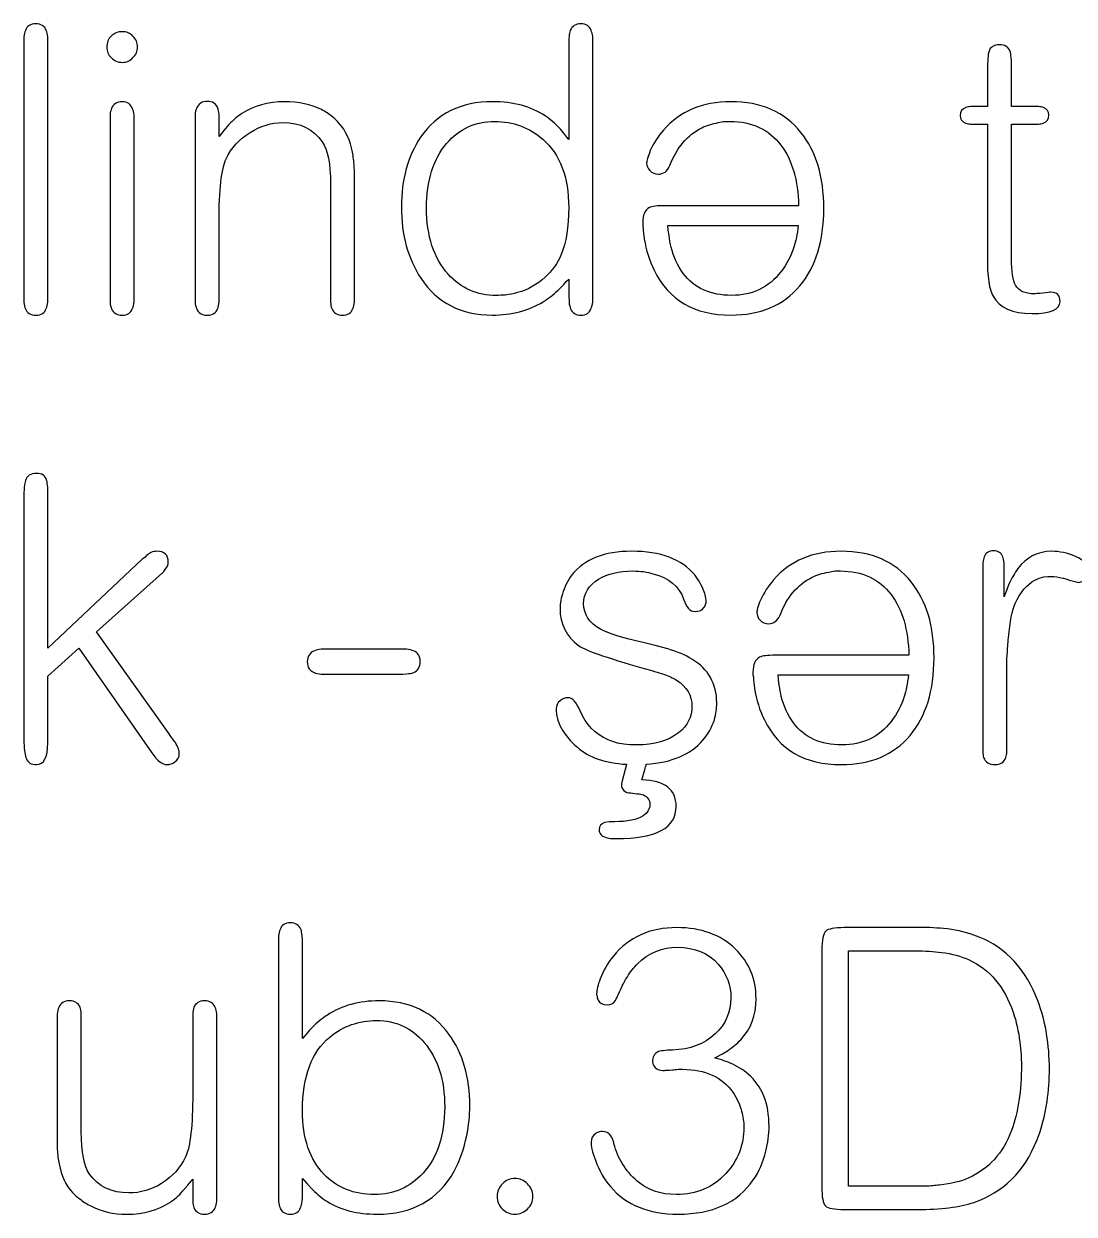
# Model space of a CAD drawing. Header units: centimetres. Extents: x -18.6 to 18.8, y -13 to 11.8.
# Drawn here: x -2.785 to -1.587, y 6.216 to 7.573 of the extents above; entities that cross this region are included whole.
import ezdxf

# ---------------------------------------------------------------- set-up
doc = ezdxf.new("R2010")
doc.units = ezdxf.units.CM
doc.header["$MEASUREMENT"] = 0
doc.layers.add('Layer 1', color=7, linetype='Continuous')

msp = doc.modelspace()

# ---------------------------------------------------------------- linework, layer by layer
at = {"layer": 'Layer 1', "color": 250}
for points, knots in [([(-2.75725, 7.25553), (-2.75755, 7.25253), (-2.75815, 7.25014), (-2.75905, 7.24834), (-2.76084, 7.24326), (-2.76473, 7.24071), (-2.77072, 7.24071), (-2.777, 7.24071), (-2.78104, 7.24311), (-2.78283, 7.2479), (-2.78373, 7.24999), (-2.78433, 7.25238), (-2.78463, 7.25508), (-2.78463, 7.25508), (-2.78463, 7.55806), (-2.78463, 7.55806), (-2.78433, 7.56105), (-2.78373, 7.56344), (-2.78283, 7.56524), (-2.78104, 7.57033), (-2.77715, 7.57287), (-2.77116, 7.57287), (-2.76488, 7.57287), (-2.76084, 7.57033), (-2.75905, 7.56524), (-2.75815, 7.56344), (-2.75755, 7.56105), (-2.75725, 7.55806), (-2.75725, 7.55806), (-2.75725, 7.25553), (-2.75725, 7.25553)], [0, 0, 0, 0, 0.1, 0.1, 0.1, 0.2, 0.2, 0.2, 0.3, 0.3, 0.3, 0.4, 0.4, 0.4, 0.5, 0.5, 0.5, 0.6, 0.6, 0.6, 0.7, 0.7, 0.7, 0.8, 0.8, 0.8, 0.9, 0.9, 0.9, 1, 1, 1, 1]), ([(-2.65491, 7.54639), (-2.65491, 7.5416), (-2.65671, 7.53756), (-2.6603, 7.53427), (-2.66359, 7.53068), (-2.66763, 7.52888), (-2.67242, 7.52888), (-2.6772, 7.52888), (-2.68139, 7.53068), (-2.68498, 7.53427), (-2.68828, 7.53756), (-2.68992, 7.5416), (-2.68992, 7.54639), (-2.68992, 7.55147), (-2.68828, 7.55566), (-2.68498, 7.55896), (-2.68139, 7.56225), (-2.6772, 7.56389), (-2.67242, 7.56389), (-2.66763, 7.56389), (-2.66359, 7.56225), (-2.6603, 7.55896), (-2.65671, 7.55536), (-2.65491, 7.55118), (-2.65491, 7.54639)], [0, 0, 0, 0, 0.125, 0.125, 0.125, 0.25, 0.25, 0.25, 0.375, 0.375, 0.375, 0.5, 0.5, 0.5, 0.625, 0.625, 0.625, 0.75, 0.75, 0.75, 0.875, 0.875, 0.875, 1, 1, 1, 1]), ([(-2.16341, 7.55043), (-2.16341, 7.55372), (-2.16326, 7.55626), (-2.16296, 7.55806), (-2.16266, 7.56105), (-2.16221, 7.56344), (-2.16161, 7.56524), (-2.15952, 7.57033), (-2.15548, 7.57287), (-2.14949, 7.57287), (-2.14351, 7.57287), (-2.13962, 7.57033), (-2.13782, 7.56524), (-2.13693, 7.56344), (-2.13633, 7.56105), (-2.13603, 7.55806), (-2.13603, 7.55806), (-2.13603, 7.25553), (-2.13603, 7.25553), (-2.13633, 7.25253), (-2.13693, 7.25014), (-2.13782, 7.24834), (-2.13962, 7.24326), (-2.14351, 7.24071), (-2.14949, 7.24071), (-2.15548, 7.24071), (-2.15937, 7.24311), (-2.16116, 7.2479), (-2.16206, 7.24999), (-2.16266, 7.25238), (-2.16296, 7.25508), (-2.16296, 7.25508), (-2.16341, 7.26316), (-2.16341, 7.26316), (-2.16341, 7.26316), (-2.16341, 7.28156), (-2.16341, 7.28156), (-2.16341, 7.28156), (-2.1661, 7.27887), (-2.1661, 7.27887), (-2.1661, 7.27887), (-2.1688, 7.27572), (-2.1688, 7.27572), (-2.17119, 7.27333), (-2.17343, 7.27109), (-2.17553, 7.26899), (-2.18091, 7.2639), (-2.1866, 7.25957), (-2.19259, 7.25597), (-2.20904, 7.2458), (-2.22834, 7.24071), (-2.25049, 7.24071), (-2.2861, 7.24071), (-2.31318, 7.25463), (-2.33173, 7.28246), (-2.34669, 7.3049), (-2.35417, 7.33213), (-2.35417, 7.36415), (-2.35417, 7.39527), (-2.34684, 7.42175), (-2.33218, 7.4436), (-2.31363, 7.47053), (-2.28625, 7.484), (-2.25004, 7.484), (-2.2264, 7.484), (-2.2065, 7.47861), (-2.19034, 7.46784), (-2.18436, 7.46395), (-2.17882, 7.45931), (-2.17373, 7.45392), (-2.17194, 7.45183), (-2.16999, 7.44943), (-2.1679, 7.44674), (-2.1679, 7.44674), (-2.16565, 7.4436), (-2.16565, 7.4436), (-2.16565, 7.4436), (-2.16341, 7.44091), (-2.16341, 7.44091), (-2.16341, 7.44091), (-2.16341, 7.55043), (-2.16341, 7.55043)], [0, 0, 0, 0, 0.037037, 0.037037, 0.037037, 0.0740741, 0.0740741, 0.0740741, 0.1111111, 0.1111111, 0.1111111, 0.1481481, 0.1481481, 0.1481481, 0.1851852, 0.1851852, 0.1851852, 0.2222222, 0.2222222, 0.2222222, 0.2592593, 0.2592593, 0.2592593, 0.2962963, 0.2962963, 0.2962963, 0.3333333, 0.3333333, 0.3333333, 0.3703704, 0.3703704, 0.3703704, 0.4074074, 0.4074074, 0.4074074, 0.4444444, 0.4444444, 0.4444444, 0.4814815, 0.4814815, 0.4814815, 0.5185185, 0.5185185, 0.5185185, 0.5555556, 0.5555556, 0.5555556, 0.5925926, 0.5925926, 0.5925926, 0.6296296, 0.6296296, 0.6296296, 0.6666667, 0.6666667, 0.6666667, 0.7037037, 0.7037037, 0.7037037, 0.7407407, 0.7407407, 0.7407407, 0.7777778, 0.7777778, 0.7777778, 0.8148148, 0.8148148, 0.8148148, 0.8518519, 0.8518519, 0.8518519, 0.8888889, 0.8888889, 0.8888889, 0.9259259, 0.9259259, 0.9259259, 0.962963, 0.962963, 0.962963, 1, 1, 1, 1]), ([(-1.65844, 7.47861), (-1.65844, 7.47861), (-1.62791, 7.47861), (-1.62791, 7.47861), (-1.62582, 7.47831), (-1.62387, 7.47786), (-1.62208, 7.47726), (-1.61789, 7.47577), (-1.6158, 7.47292), (-1.6158, 7.46873), (-1.6158, 7.46425), (-1.61804, 7.46125), (-1.62253, 7.45976), (-1.62402, 7.45916), (-1.62582, 7.45871), (-1.62791, 7.45841), (-1.62791, 7.45841), (-1.65844, 7.45841), (-1.65844, 7.45841), (-1.65844, 7.45841), (-1.65844, 7.30535), (-1.65844, 7.30535), (-1.65844, 7.29039), (-1.65694, 7.28021), (-1.65395, 7.27483), (-1.65036, 7.26824), (-1.64318, 7.26495), (-1.6324, 7.26495), (-1.63121, 7.26495), (-1.62806, 7.26525), (-1.62298, 7.26585), (-1.61759, 7.26645), (-1.61445, 7.26675), (-1.61355, 7.26675), (-1.60667, 7.26675), (-1.60323, 7.26316), (-1.60323, 7.25597), (-1.60323, 7.247), (-1.61385, 7.24251), (-1.6351, 7.24251), (-1.65754, 7.24251), (-1.67235, 7.24909), (-1.67953, 7.26226), (-1.68223, 7.26735), (-1.68402, 7.27378), (-1.68492, 7.28156), (-1.68492, 7.28156), (-1.68582, 7.29188), (-1.68582, 7.29188), (-1.68582, 7.29188), (-1.68582, 7.45841), (-1.68582, 7.45841), (-1.68582, 7.45841), (-1.70512, 7.45841), (-1.70512, 7.45841), (-1.70721, 7.45871), (-1.70916, 7.45916), (-1.71095, 7.45976), (-1.71514, 7.46125), (-1.71724, 7.4641), (-1.71724, 7.46829), (-1.71724, 7.47277), (-1.71499, 7.47577), (-1.7105, 7.47726), (-1.70901, 7.47786), (-1.70721, 7.47831), (-1.70512, 7.47861), (-1.70512, 7.47861), (-1.68582, 7.47861), (-1.68582, 7.47861), (-1.68582, 7.47861), (-1.68582, 7.5199), (-1.68582, 7.5199), (-1.68582, 7.53098), (-1.68537, 7.53801), (-1.68447, 7.541), (-1.68268, 7.54639), (-1.67864, 7.54908), (-1.67235, 7.54908), (-1.66607, 7.54908), (-1.66203, 7.54654), (-1.66023, 7.54145), (-1.65904, 7.53816), (-1.65844, 7.53143), (-1.65844, 7.52125), (-1.65844, 7.52125), (-1.65844, 7.47861), (-1.65844, 7.47861)], [0, 0, 0, 0, 0.0344828, 0.0344828, 0.0344828, 0.0689655, 0.0689655, 0.0689655, 0.1034483, 0.1034483, 0.1034483, 0.137931, 0.137931, 0.137931, 0.1724138, 0.1724138, 0.1724138, 0.2068966, 0.2068966, 0.2068966, 0.2413793, 0.2413793, 0.2413793, 0.2758621, 0.2758621, 0.2758621, 0.3103448, 0.3103448, 0.3103448, 0.3448276, 0.3448276, 0.3448276, 0.3793103, 0.3793103, 0.3793103, 0.4137931, 0.4137931, 0.4137931, 0.4482759, 0.4482759, 0.4482759, 0.4827586, 0.4827586, 0.4827586, 0.5172414, 0.5172414, 0.5172414, 0.5517241, 0.5517241, 0.5517241, 0.5862069, 0.5862069, 0.5862069, 0.6206897, 0.6206897, 0.6206897, 0.6551724, 0.6551724, 0.6551724, 0.6896552, 0.6896552, 0.6896552, 0.7241379, 0.7241379, 0.7241379, 0.7586207, 0.7586207, 0.7586207, 0.7931034, 0.7931034, 0.7931034, 0.8275862, 0.8275862, 0.8275862, 0.862069, 0.862069, 0.862069, 0.8965517, 0.8965517, 0.8965517, 0.9310345, 0.9310345, 0.9310345, 0.9655172, 0.9655172, 0.9655172, 1, 1, 1, 1]), ([(-2.65895, 7.25553), (-2.65925, 7.25253), (-2.65985, 7.25014), (-2.66075, 7.24834), (-2.66254, 7.24326), (-2.66643, 7.24071), (-2.67242, 7.24071), (-2.6787, 7.24071), (-2.68274, 7.24311), (-2.68453, 7.2479), (-2.68543, 7.24999), (-2.68603, 7.25238), (-2.68633, 7.25508), (-2.68633, 7.25508), (-2.68633, 7.46918), (-2.68633, 7.46918), (-2.68603, 7.47218), (-2.68543, 7.47457), (-2.68453, 7.47637), (-2.68274, 7.48145), (-2.6787, 7.484), (-2.67242, 7.484), (-2.66643, 7.484), (-2.66254, 7.4813), (-2.66075, 7.47592), (-2.65985, 7.47412), (-2.65925, 7.47173), (-2.65895, 7.46873), (-2.65895, 7.46873), (-2.65895, 7.25553), (-2.65895, 7.25553)], [0, 0, 0, 0, 0.1, 0.1, 0.1, 0.2, 0.2, 0.2, 0.3, 0.3, 0.3, 0.4, 0.4, 0.4, 0.5, 0.5, 0.5, 0.6, 0.6, 0.6, 0.7, 0.7, 0.7, 0.8, 0.8, 0.8, 0.9, 0.9, 0.9, 1, 1, 1, 1]), ([(-2.40759, 7.25553), (-2.40789, 7.25253), (-2.40849, 7.25014), (-2.40938, 7.24834), (-2.41118, 7.24326), (-2.41522, 7.24071), (-2.4215, 7.24071), (-2.42749, 7.24071), (-2.43153, 7.24326), (-2.43362, 7.24834), (-2.43422, 7.25014), (-2.43467, 7.25253), (-2.43497, 7.25553), (-2.43497, 7.25553), (-2.43497, 7.39063), (-2.43497, 7.39063), (-2.43497, 7.41338), (-2.43811, 7.42923), (-2.44439, 7.43821), (-2.45427, 7.45287), (-2.46923, 7.46021), (-2.48928, 7.46021), (-2.50245, 7.46021), (-2.51487, 7.45647), (-2.52654, 7.44898), (-2.53881, 7.4415), (-2.54793, 7.43148), (-2.55392, 7.41891), (-2.5593, 7.40754), (-2.562, 7.3836), (-2.562, 7.34709), (-2.562, 7.34709), (-2.562, 7.25553), (-2.562, 7.25553), (-2.5623, 7.25253), (-2.56274, 7.25014), (-2.56334, 7.24834), (-2.56544, 7.24326), (-2.56948, 7.24071), (-2.57546, 7.24071), (-2.58175, 7.24071), (-2.58579, 7.24326), (-2.58758, 7.24834), (-2.58848, 7.25014), (-2.58908, 7.25253), (-2.58938, 7.25553), (-2.58938, 7.25553), (-2.58938, 7.46918), (-2.58938, 7.46918), (-2.58908, 7.47218), (-2.58848, 7.47472), (-2.58758, 7.47681), (-2.58549, 7.4819), (-2.58145, 7.48444), (-2.57546, 7.48444), (-2.56948, 7.48444), (-2.56544, 7.4819), (-2.56334, 7.47681), (-2.56274, 7.47502), (-2.5623, 7.47262), (-2.562, 7.46963), (-2.562, 7.46963), (-2.562, 7.4445), (-2.562, 7.4445), (-2.562, 7.4445), (-2.55661, 7.45123), (-2.55661, 7.45123), (-2.55661, 7.45123), (-2.55077, 7.45796), (-2.55077, 7.45796), (-2.54599, 7.46305), (-2.54105, 7.46724), (-2.53596, 7.47053), (-2.5225, 7.47951), (-2.50619, 7.484), (-2.48704, 7.484), (-2.47118, 7.484), (-2.45726, 7.481), (-2.44529, 7.47502), (-2.4408, 7.47262), (-2.43661, 7.46993), (-2.43272, 7.46694), (-2.43003, 7.46455), (-2.42749, 7.462), (-2.42509, 7.45931), (-2.41761, 7.45093), (-2.41253, 7.44001), (-2.40983, 7.42654), (-2.40893, 7.42145), (-2.40834, 7.41607), (-2.40804, 7.41038), (-2.40804, 7.41038), (-2.40759, 7.40365), (-2.40759, 7.40365), (-2.40759, 7.40365), (-2.40759, 7.25553), (-2.40759, 7.25553)], [0, 0, 0, 0, 0.03125, 0.03125, 0.03125, 0.0625, 0.0625, 0.0625, 0.09375, 0.09375, 0.09375, 0.125, 0.125, 0.125, 0.15625, 0.15625, 0.15625, 0.1875, 0.1875, 0.1875, 0.21875, 0.21875, 0.21875, 0.25, 0.25, 0.25, 0.28125, 0.28125, 0.28125, 0.3125, 0.3125, 0.3125, 0.34375, 0.34375, 0.34375, 0.375, 0.375, 0.375, 0.40625, 0.40625, 0.40625, 0.4375, 0.4375, 0.4375, 0.46875, 0.46875, 0.46875, 0.5, 0.5, 0.5, 0.53125, 0.53125, 0.53125, 0.5625, 0.5625, 0.5625, 0.59375, 0.59375, 0.59375, 0.625, 0.625, 0.625, 0.65625, 0.65625, 0.65625, 0.6875, 0.6875, 0.6875, 0.71875, 0.71875, 0.71875, 0.75, 0.75, 0.75, 0.78125, 0.78125, 0.78125, 0.8125, 0.8125, 0.8125, 0.84375, 0.84375, 0.84375, 0.875, 0.875, 0.875, 0.90625, 0.90625, 0.90625, 0.9375, 0.9375, 0.9375, 0.96875, 0.96875, 0.96875, 1, 1, 1, 1]), ([(-1.90127, 7.3655), (-1.90187, 7.39452), (-1.90861, 7.41756), (-1.92147, 7.43462), (-1.93524, 7.45258), (-1.95454, 7.46155), (-1.97938, 7.46155), (-1.97938, 7.46155), (-1.98521, 7.46155), (-1.98521, 7.46155), (-1.9879, 7.46125), (-1.99045, 7.4608), (-1.99284, 7.46021), (-1.99972, 7.45901), (-2.00601, 7.45706), (-2.01169, 7.45437), (-2.02815, 7.44599), (-2.04027, 7.43163), (-2.04805, 7.41128), (-2.05104, 7.4047), (-2.05538, 7.40141), (-2.06107, 7.40141), (-2.06496, 7.40141), (-2.06825, 7.40275), (-2.07094, 7.40545), (-2.07334, 7.40814), (-2.07453, 7.41098), (-2.07453, 7.41397), (-2.07453, 7.41517), (-2.07423, 7.41697), (-2.07364, 7.41936), (-2.07274, 7.42205), (-2.07169, 7.42505), (-2.07049, 7.42834), (-2.0666, 7.43672), (-2.06152, 7.4445), (-2.05523, 7.45168), (-2.03668, 7.47322), (-2.01109, 7.484), (-1.97848, 7.484), (-1.94377, 7.484), (-1.91713, 7.47233), (-1.89858, 7.44898), (-1.88122, 7.42744), (-1.87255, 7.39856), (-1.87255, 7.36235), (-1.87255, 7.32525), (-1.88167, 7.29577), (-1.89993, 7.27393), (-1.91878, 7.25179), (-1.94496, 7.24071), (-1.97848, 7.24071), (-2.02007, 7.24071), (-2.04925, 7.25777), (-2.06601, 7.29188), (-2.07139, 7.30266), (-2.07513, 7.31463), (-2.07723, 7.32779), (-2.07783, 7.33228), (-2.07827, 7.33647), (-2.07857, 7.34036), (-2.07887, 7.34186), (-2.07902, 7.3432), (-2.07902, 7.3444), (-2.07902, 7.3444), (-2.07902, 7.3462), (-2.07902, 7.3462), (-2.07902, 7.35487), (-2.07648, 7.36056), (-2.07139, 7.36325), (-2.0684, 7.36475), (-2.06241, 7.3655), (-2.05344, 7.3655), (-2.05344, 7.3655), (-1.90127, 7.3655), (-1.90127, 7.3655)], [0, 0, 0, 0, 0.04, 0.04, 0.04, 0.08, 0.08, 0.08, 0.12, 0.12, 0.12, 0.16, 0.16, 0.16, 0.2, 0.2, 0.2, 0.24, 0.24, 0.24, 0.28, 0.28, 0.28, 0.32, 0.32, 0.32, 0.36, 0.36, 0.36, 0.4, 0.4, 0.4, 0.44, 0.44, 0.44, 0.48, 0.48, 0.48, 0.52, 0.52, 0.52, 0.56, 0.56, 0.56, 0.6, 0.6, 0.6, 0.64, 0.64, 0.64, 0.68, 0.68, 0.68, 0.72, 0.72, 0.72, 0.76, 0.76, 0.76, 0.8, 0.8, 0.8, 0.84, 0.84, 0.84, 0.88, 0.88, 0.88, 0.92, 0.92, 0.92, 0.96, 0.96, 0.96, 1, 1, 1, 1]), ([(-2.32545, 7.3628), (-2.32545, 7.33078), (-2.31722, 7.30565), (-2.30076, 7.2874), (-2.2861, 7.27124), (-2.26784, 7.26316), (-2.246, 7.26316), (-2.24241, 7.26316), (-2.23897, 7.26331), (-2.23568, 7.26361), (-2.23089, 7.2642), (-2.22625, 7.2651), (-2.22176, 7.2663), (-2.20979, 7.26959), (-2.19932, 7.27543), (-2.19034, 7.2838), (-2.18226, 7.29129), (-2.17613, 7.29996), (-2.17194, 7.30984), (-2.16625, 7.3236), (-2.16341, 7.34141), (-2.16341, 7.36325), (-2.16341, 7.39796), (-2.17328, 7.424), (-2.19303, 7.44135), (-2.2083, 7.45482), (-2.22655, 7.46155), (-2.24779, 7.46155), (-2.26994, 7.46155), (-2.28819, 7.45317), (-2.30256, 7.43642), (-2.31782, 7.41846), (-2.32545, 7.39392), (-2.32545, 7.3628)], [0, 0, 0, 0, 0.0909091, 0.0909091, 0.0909091, 0.1818182, 0.1818182, 0.1818182, 0.2727273, 0.2727273, 0.2727273, 0.3636364, 0.3636364, 0.3636364, 0.4545455, 0.4545455, 0.4545455, 0.5454545, 0.5454545, 0.5454545, 0.6363636, 0.6363636, 0.6363636, 0.7272727, 0.7272727, 0.7272727, 0.8181818, 0.8181818, 0.8181818, 0.9090909, 0.9090909, 0.9090909, 1, 1, 1, 1]), ([(-2.0503, 7.34305), (-2.0503, 7.34305), (-2.04985, 7.33767), (-2.04985, 7.33767), (-2.04985, 7.33767), (-2.04895, 7.33138), (-2.04895, 7.33138), (-2.04835, 7.3266), (-2.0476, 7.32226), (-2.0467, 7.31837), (-2.04401, 7.30729), (-2.03937, 7.29727), (-2.03279, 7.28829), (-2.02022, 7.27154), (-2.00182, 7.26316), (-1.97758, 7.26316), (-1.95394, 7.26316), (-1.93524, 7.27213), (-1.92147, 7.29009), (-1.91459, 7.29877), (-1.90965, 7.30819), (-1.90666, 7.31837), (-1.90457, 7.32465), (-1.90292, 7.33288), (-1.90172, 7.34305), (-1.90172, 7.34305), (-2.0503, 7.34305), (-2.0503, 7.34305)], [0, 0, 0, 0, 0.1111111, 0.1111111, 0.1111111, 0.2222222, 0.2222222, 0.2222222, 0.3333333, 0.3333333, 0.3333333, 0.4444444, 0.4444444, 0.4444444, 0.5555556, 0.5555556, 0.5555556, 0.6666667, 0.6666667, 0.6666667, 0.7777778, 0.7777778, 0.7777778, 0.8888889, 0.8888889, 0.8888889, 1, 1, 1, 1]), ([(-2.75725, 6.82911), (-2.75725, 6.82911), (-2.75725, 6.7528), (-2.75725, 6.7528), (-2.75725, 6.73634), (-2.76159, 6.72811), (-2.77027, 6.72811), (-2.77625, 6.72811), (-2.78014, 6.73051), (-2.78194, 6.7353), (-2.78313, 6.73799), (-2.78403, 6.74397), (-2.78463, 6.75325), (-2.78463, 6.75325), (-2.78463, 7.03109), (-2.78463, 7.03109), (-2.78463, 7.04187), (-2.78403, 7.0489), (-2.78283, 7.05219), (-2.78104, 7.05758), (-2.77685, 7.06027), (-2.77027, 7.06027), (-2.76398, 7.06027), (-2.76009, 7.05773), (-2.7586, 7.05264), (-2.758, 7.05054), (-2.75755, 7.04785), (-2.75725, 7.04456), (-2.75725, 7.04456), (-2.75725, 6.86098), (-2.75725, 6.86098), (-2.75725, 6.86098), (-2.64952, 6.96242), (-2.64952, 6.96242), (-2.64892, 6.96272), (-2.64728, 6.96406), (-2.64459, 6.96646), (-2.64459, 6.96646), (-2.64144, 6.9687), (-2.64144, 6.9687), (-2.64055, 6.9693), (-2.63995, 6.96975), (-2.63965, 6.97005), (-2.63725, 6.97095), (-2.63501, 6.9714), (-2.63292, 6.9714), (-2.62424, 6.9714), (-2.6199, 6.96721), (-2.6199, 6.95883), (-2.6199, 6.95643), (-2.6208, 6.95404), (-2.62259, 6.95165), (-2.62259, 6.95165), (-2.62484, 6.9485), (-2.62484, 6.9485), (-2.62484, 6.9485), (-2.62573, 6.94761), (-2.62573, 6.94761), (-2.62573, 6.94761), (-2.62663, 6.94671), (-2.62663, 6.94671), (-2.62663, 6.94671), (-2.70159, 6.87938), (-2.70159, 6.87938), (-2.70159, 6.87938), (-2.619, 6.76312), (-2.619, 6.76312), (-2.619, 6.76312), (-2.61765, 6.76133), (-2.61765, 6.76133), (-2.61765, 6.76133), (-2.61586, 6.75864), (-2.61586, 6.75864), (-2.61436, 6.75654), (-2.61302, 6.75475), (-2.61182, 6.75325), (-2.60883, 6.74816), (-2.60733, 6.74397), (-2.60733, 6.74068), (-2.60733, 6.73679), (-2.60898, 6.73365), (-2.61227, 6.73126), (-2.61496, 6.72916), (-2.61795, 6.72811), (-2.62125, 6.72811), (-2.62663, 6.72811), (-2.63247, 6.7326), (-2.63875, 6.74158), (-2.63875, 6.74158), (-2.72179, 6.86098), (-2.72179, 6.86098), (-2.72179, 6.86098), (-2.75725, 6.82911), (-2.75725, 6.82911)], [0, 0, 0, 0, 0.0322581, 0.0322581, 0.0322581, 0.0645161, 0.0645161, 0.0645161, 0.0967742, 0.0967742, 0.0967742, 0.1290323, 0.1290323, 0.1290323, 0.1612903, 0.1612903, 0.1612903, 0.1935484, 0.1935484, 0.1935484, 0.2258065, 0.2258065, 0.2258065, 0.2580645, 0.2580645, 0.2580645, 0.2903226, 0.2903226, 0.2903226, 0.3225806, 0.3225806, 0.3225806, 0.3548387, 0.3548387, 0.3548387, 0.3870968, 0.3870968, 0.3870968, 0.4193548, 0.4193548, 0.4193548, 0.4516129, 0.4516129, 0.4516129, 0.483871, 0.483871, 0.483871, 0.516129, 0.516129, 0.516129, 0.5483871, 0.5483871, 0.5483871, 0.5806452, 0.5806452, 0.5806452, 0.6129032, 0.6129032, 0.6129032, 0.6451613, 0.6451613, 0.6451613, 0.6774194, 0.6774194, 0.6774194, 0.7096774, 0.7096774, 0.7096774, 0.7419355, 0.7419355, 0.7419355, 0.7741935, 0.7741935, 0.7741935, 0.8064516, 0.8064516, 0.8064516, 0.8387097, 0.8387097, 0.8387097, 0.8709677, 0.8709677, 0.8709677, 0.9032258, 0.9032258, 0.9032258, 0.9354839, 0.9354839, 0.9354839, 0.9677419, 0.9677419, 0.9677419, 1, 1, 1, 1]), ([(-2.09742, 6.72856), (-2.12165, 6.72976), (-2.14036, 6.73619), (-2.15352, 6.74786), (-2.16968, 6.76193), (-2.17776, 6.77659), (-2.17776, 6.79185), (-2.17776, 6.79544), (-2.17627, 6.79844), (-2.17327, 6.80083), (-2.17058, 6.80322), (-2.16759, 6.80442), (-2.1643, 6.80442), (-2.15921, 6.80442), (-2.15457, 6.79948), (-2.15038, 6.78961), (-2.1438, 6.77375), (-2.13318, 6.76268), (-2.11851, 6.75639), (-2.11313, 6.754), (-2.10714, 6.75235), (-2.10056, 6.75145), (-2.09607, 6.75086), (-2.09128, 6.75056), (-2.0862, 6.75056), (-2.06555, 6.75056), (-2.04954, 6.75519), (-2.03817, 6.76447), (-2.02799, 6.77255), (-2.02291, 6.78258), (-2.02291, 6.79454), (-2.02291, 6.80711), (-2.02874, 6.81714), (-2.04041, 6.82462), (-2.0446, 6.82701), (-2.04954, 6.82926), (-2.05522, 6.83135), (-2.05522, 6.83135), (-2.06241, 6.8336), (-2.06241, 6.8336), (-2.06241, 6.8336), (-2.06555, 6.83449), (-2.06555, 6.83449), (-2.06555, 6.83449), (-2.06869, 6.83539), (-2.06869, 6.83539), (-2.11597, 6.84856), (-2.14365, 6.85798), (-2.15173, 6.86367), (-2.16609, 6.87414), (-2.17327, 6.88836), (-2.17327, 6.90631), (-2.17327, 6.90841), (-2.17312, 6.91065), (-2.17282, 6.91304), (-2.17223, 6.91634), (-2.17148, 6.91948), (-2.17058, 6.92247), (-2.16819, 6.93055), (-2.1646, 6.93788), (-2.15981, 6.94446), (-2.14544, 6.96242), (-2.1227, 6.9714), (-2.09158, 6.9714), (-2.05866, 6.9714), (-2.03473, 6.96242), (-2.01976, 6.94446), (-2.01498, 6.93848), (-2.01139, 6.93205), (-2.00899, 6.92516), (-2.00809, 6.92277), (-2.00749, 6.92038), (-2.0072, 6.91798), (-2.0072, 6.91798), (-2.00675, 6.91574), (-2.00675, 6.91574), (-2.00675, 6.91574), (-2.00675, 6.91304), (-2.00675, 6.91304), (-2.00675, 6.91304), (-2.0072, 6.9117), (-2.0072, 6.9117), (-2.00749, 6.9102), (-2.00809, 6.90885), (-2.00899, 6.90766), (-2.01109, 6.90437), (-2.01453, 6.90272), (-2.01931, 6.90272), (-2.025, 6.90272), (-2.02934, 6.90736), (-2.03233, 6.91663), (-2.03742, 6.9316), (-2.04909, 6.94132), (-2.06734, 6.94581), (-2.07393, 6.94791), (-2.08156, 6.94895), (-2.09023, 6.94895), (-2.10609, 6.94895), (-2.11911, 6.94581), (-2.12929, 6.93953), (-2.14066, 6.93264), (-2.14634, 6.92337), (-2.14634, 6.9117), (-2.14634, 6.89943), (-2.13991, 6.8897), (-2.12704, 6.88252), (-2.11776, 6.87743), (-2.10161, 6.87235), (-2.07856, 6.86726), (-2.07856, 6.86726), (-2.06465, 6.86412), (-2.06465, 6.86412), (-2.06465, 6.86412), (-2.05029, 6.86008), (-2.05029, 6.86008), (-2.03921, 6.85679), (-2.03009, 6.8529), (-2.02291, 6.84841), (-2.00405, 6.83704), (-1.99463, 6.82043), (-1.99463, 6.79858), (-1.99463, 6.7923), (-1.99553, 6.78587), (-1.99732, 6.77928), (-2.00001, 6.77061), (-2.00435, 6.76283), (-2.01034, 6.75594), (-2.0241, 6.73978), (-2.04565, 6.73066), (-2.07497, 6.72856), (-2.07527, 6.72677), (-2.07587, 6.72467), (-2.07677, 6.72228), (-2.07677, 6.72228), (-2.07991, 6.71061), (-2.07991, 6.71061), (-2.05388, 6.71001), (-2.04086, 6.69999), (-2.04086, 6.68053), (-2.04086, 6.656), (-2.0636, 6.64373), (-2.10909, 6.64373), (-2.10909, 6.64373), (-2.11402, 6.64373), (-2.11402, 6.64373), (-2.11642, 6.64403), (-2.11866, 6.64448), (-2.12076, 6.64507), (-2.12614, 6.64657), (-2.12884, 6.64956), (-2.12884, 6.65405), (-2.12884, 6.65794), (-2.12674, 6.66064), (-2.12255, 6.66213), (-2.12255, 6.66213), (-2.11672, 6.66303), (-2.11672, 6.66303), (-2.11672, 6.66303), (-2.11133, 6.66303), (-2.11133, 6.66303), (-2.09637, 6.66303), (-2.08545, 6.66527), (-2.07856, 6.66976), (-2.07348, 6.67335), (-2.07093, 6.67769), (-2.07093, 6.68278), (-2.07093, 6.68787), (-2.07333, 6.69146), (-2.07812, 6.69355), (-2.07991, 6.69415), (-2.0823, 6.6946), (-2.0853, 6.6949), (-2.0853, 6.6949), (-2.09248, 6.6958), (-2.09248, 6.6958), (-2.09607, 6.6958), (-2.09876, 6.69669), (-2.10056, 6.69849), (-2.10325, 6.70088), (-2.10385, 6.70462), (-2.10235, 6.70971), (-2.10235, 6.70971), (-2.09742, 6.72811), (-2.09742, 6.72811), (-2.09742, 6.72811), (-2.09742, 6.72856), (-2.09742, 6.72856)], [0, 0, 0, 0, 0.016129, 0.016129, 0.016129, 0.0322581, 0.0322581, 0.0322581, 0.0483871, 0.0483871, 0.0483871, 0.0645161, 0.0645161, 0.0645161, 0.0806452, 0.0806452, 0.0806452, 0.0967742, 0.0967742, 0.0967742, 0.1129032, 0.1129032, 0.1129032, 0.1290323, 0.1290323, 0.1290323, 0.1451613, 0.1451613, 0.1451613, 0.1612903, 0.1612903, 0.1612903, 0.1774194, 0.1774194, 0.1774194, 0.1935484, 0.1935484, 0.1935484, 0.2096774, 0.2096774, 0.2096774, 0.2258065, 0.2258065, 0.2258065, 0.2419355, 0.2419355, 0.2419355, 0.2580645, 0.2580645, 0.2580645, 0.2741935, 0.2741935, 0.2741935, 0.2903226, 0.2903226, 0.2903226, 0.3064516, 0.3064516, 0.3064516, 0.3225806, 0.3225806, 0.3225806, 0.3387097, 0.3387097, 0.3387097, 0.3548387, 0.3548387, 0.3548387, 0.3709677, 0.3709677, 0.3709677, 0.3870968, 0.3870968, 0.3870968, 0.4032258, 0.4032258, 0.4032258, 0.4193548, 0.4193548, 0.4193548, 0.4354839, 0.4354839, 0.4354839, 0.4516129, 0.4516129, 0.4516129, 0.4677419, 0.4677419, 0.4677419, 0.483871, 0.483871, 0.483871, 0.5, 0.5, 0.5, 0.516129, 0.516129, 0.516129, 0.5322581, 0.5322581, 0.5322581, 0.5483871, 0.5483871, 0.5483871, 0.5645161, 0.5645161, 0.5645161, 0.5806452, 0.5806452, 0.5806452, 0.5967742, 0.5967742, 0.5967742, 0.6129032, 0.6129032, 0.6129032, 0.6290323, 0.6290323, 0.6290323, 0.6451613, 0.6451613, 0.6451613, 0.6612903, 0.6612903, 0.6612903, 0.6774194, 0.6774194, 0.6774194, 0.6935484, 0.6935484, 0.6935484, 0.7096774, 0.7096774, 0.7096774, 0.7258065, 0.7258065, 0.7258065, 0.7419355, 0.7419355, 0.7419355, 0.7580645, 0.7580645, 0.7580645, 0.7741935, 0.7741935, 0.7741935, 0.7903226, 0.7903226, 0.7903226, 0.8064516, 0.8064516, 0.8064516, 0.8225806, 0.8225806, 0.8225806, 0.8387097, 0.8387097, 0.8387097, 0.8548387, 0.8548387, 0.8548387, 0.8709677, 0.8709677, 0.8709677, 0.8870968, 0.8870968, 0.8870968, 0.9032258, 0.9032258, 0.9032258, 0.9193548, 0.9193548, 0.9193548, 0.9354839, 0.9354839, 0.9354839, 0.9516129, 0.9516129, 0.9516129, 0.9677419, 0.9677419, 0.9677419, 0.983871, 0.983871, 0.983871, 1, 1, 1, 1]), ([(-1.77558, 6.8529), (-1.77618, 6.88192), (-1.78292, 6.90496), (-1.79578, 6.92202), (-1.80955, 6.93998), (-1.82885, 6.94895), (-1.85369, 6.94895), (-1.85369, 6.94895), (-1.85952, 6.94895), (-1.85952, 6.94895), (-1.86221, 6.94865), (-1.86476, 6.9482), (-1.86715, 6.94761), (-1.87403, 6.94641), (-1.88032, 6.94446), (-1.886, 6.94177), (-1.90246, 6.93339), (-1.91458, 6.91903), (-1.92236, 6.89868), (-1.92535, 6.8921), (-1.92969, 6.88881), (-1.93538, 6.88881), (-1.93927, 6.88881), (-1.94256, 6.89015), (-1.94525, 6.89285), (-1.94765, 6.89554), (-1.94884, 6.89838), (-1.94884, 6.90137), (-1.94884, 6.90257), (-1.94854, 6.90437), (-1.94795, 6.90676), (-1.94705, 6.90945), (-1.946, 6.91245), (-1.9448, 6.91574), (-1.94091, 6.92412), (-1.93583, 6.9319), (-1.92954, 6.93908), (-1.91099, 6.96062), (-1.8854, 6.9714), (-1.85279, 6.9714), (-1.81808, 6.9714), (-1.79144, 6.95973), (-1.77289, 6.93638), (-1.75553, 6.91484), (-1.74686, 6.88596), (-1.74686, 6.84975), (-1.74686, 6.81265), (-1.75598, 6.78317), (-1.77424, 6.76133), (-1.79309, 6.73919), (-1.81927, 6.72811), (-1.85279, 6.72811), (-1.89438, 6.72811), (-1.92356, 6.74517), (-1.94032, 6.77928), (-1.9457, 6.79006), (-1.94944, 6.80203), (-1.95154, 6.81519), (-1.95214, 6.81968), (-1.95258, 6.82387), (-1.95288, 6.82776), (-1.95318, 6.82926), (-1.95333, 6.8306), (-1.95333, 6.8318), (-1.95333, 6.8318), (-1.95333, 6.8336), (-1.95333, 6.8336), (-1.95333, 6.84227), (-1.95079, 6.84796), (-1.9457, 6.85065), (-1.94271, 6.85215), (-1.93672, 6.8529), (-1.92775, 6.8529), (-1.92775, 6.8529), (-1.77558, 6.8529), (-1.77558, 6.8529)], [0, 0, 0, 0, 0.04, 0.04, 0.04, 0.08, 0.08, 0.08, 0.12, 0.12, 0.12, 0.16, 0.16, 0.16, 0.2, 0.2, 0.2, 0.24, 0.24, 0.24, 0.28, 0.28, 0.28, 0.32, 0.32, 0.32, 0.36, 0.36, 0.36, 0.4, 0.4, 0.4, 0.44, 0.44, 0.44, 0.48, 0.48, 0.48, 0.52, 0.52, 0.52, 0.56, 0.56, 0.56, 0.6, 0.6, 0.6, 0.64, 0.64, 0.64, 0.68, 0.68, 0.68, 0.72, 0.72, 0.72, 0.76, 0.76, 0.76, 0.8, 0.8, 0.8, 0.84, 0.84, 0.84, 0.88, 0.88, 0.88, 0.92, 0.92, 0.92, 0.96, 0.96, 0.96, 1, 1, 1, 1]), ([(-1.66382, 6.74337), (-1.66382, 6.74038), (-1.66427, 6.73799), (-1.66517, 6.73619), (-1.66696, 6.73081), (-1.671, 6.72811), (-1.67728, 6.72811), (-1.68417, 6.72811), (-1.68851, 6.73081), (-1.6903, 6.73619), (-1.6909, 6.73799), (-1.6912, 6.74038), (-1.6912, 6.74337), (-1.6912, 6.74337), (-1.6912, 6.95838), (-1.6912, 6.95838), (-1.6909, 6.96107), (-1.69045, 6.96332), (-1.68985, 6.96511), (-1.68806, 6.9696), (-1.68447, 6.97184), (-1.67908, 6.97184), (-1.67369, 6.97184), (-1.6701, 6.9696), (-1.66831, 6.96511), (-1.66771, 6.96332), (-1.66726, 6.96107), (-1.66696, 6.95838), (-1.66696, 6.95838), (-1.66696, 6.91933), (-1.66696, 6.91933), (-1.66696, 6.91933), (-1.66561, 6.92292), (-1.66561, 6.92292), (-1.66561, 6.92292), (-1.66427, 6.92651), (-1.66427, 6.92651), (-1.66337, 6.9295), (-1.66232, 6.9322), (-1.66113, 6.93459), (-1.65813, 6.94117), (-1.65484, 6.94686), (-1.65125, 6.95165), (-1.64138, 6.96481), (-1.62851, 6.9714), (-1.61265, 6.9714), (-1.60367, 6.9714), (-1.59469, 6.96945), (-1.58572, 6.96556), (-1.57554, 6.96107), (-1.57046, 6.95569), (-1.57046, 6.9494), (-1.57046, 6.94551), (-1.5718, 6.94222), (-1.5745, 6.93953), (-1.57719, 6.93713), (-1.57988, 6.93594), (-1.58257, 6.93594), (-1.58317, 6.93594), (-1.58602, 6.93668), (-1.5911, 6.93818), (-1.5932, 6.93878), (-1.59514, 6.93938), (-1.59694, 6.93998), (-1.59873, 6.94057), (-1.59978, 6.94087), (-1.60008, 6.94087), (-1.60457, 6.94207), (-1.60906, 6.94267), (-1.61355, 6.94267), (-1.61355, 6.94267), (-1.61714, 6.94267), (-1.61714, 6.94267), (-1.61714, 6.94267), (-1.62163, 6.94222), (-1.62163, 6.94222), (-1.62522, 6.94132), (-1.62866, 6.94013), (-1.63195, 6.93863), (-1.64123, 6.93354), (-1.64871, 6.92456), (-1.65439, 6.9117), (-1.65768, 6.90452), (-1.66023, 6.8915), (-1.66202, 6.87265), (-1.66262, 6.86636), (-1.66307, 6.85993), (-1.66337, 6.85335), (-1.66367, 6.85095), (-1.66382, 6.84871), (-1.66382, 6.84661), (-1.66382, 6.84661), (-1.66382, 6.74337), (-1.66382, 6.74337)], [0, 0, 0, 0, 0.0322581, 0.0322581, 0.0322581, 0.0645161, 0.0645161, 0.0645161, 0.0967742, 0.0967742, 0.0967742, 0.1290323, 0.1290323, 0.1290323, 0.1612903, 0.1612903, 0.1612903, 0.1935484, 0.1935484, 0.1935484, 0.2258065, 0.2258065, 0.2258065, 0.2580645, 0.2580645, 0.2580645, 0.2903226, 0.2903226, 0.2903226, 0.3225806, 0.3225806, 0.3225806, 0.3548387, 0.3548387, 0.3548387, 0.3870968, 0.3870968, 0.3870968, 0.4193548, 0.4193548, 0.4193548, 0.4516129, 0.4516129, 0.4516129, 0.483871, 0.483871, 0.483871, 0.516129, 0.516129, 0.516129, 0.5483871, 0.5483871, 0.5483871, 0.5806452, 0.5806452, 0.5806452, 0.6129032, 0.6129032, 0.6129032, 0.6451613, 0.6451613, 0.6451613, 0.6774194, 0.6774194, 0.6774194, 0.7096774, 0.7096774, 0.7096774, 0.7419355, 0.7419355, 0.7419355, 0.7741935, 0.7741935, 0.7741935, 0.8064516, 0.8064516, 0.8064516, 0.8387097, 0.8387097, 0.8387097, 0.8709677, 0.8709677, 0.8709677, 0.9032258, 0.9032258, 0.9032258, 0.9354839, 0.9354839, 0.9354839, 0.9677419, 0.9677419, 0.9677419, 1, 1, 1, 1]), ([(-2.34833, 6.85963), (-2.34504, 6.85933), (-2.34235, 6.85873), (-2.34025, 6.85783), (-2.33517, 6.85604), (-2.33262, 6.852), (-2.33262, 6.84571), (-2.33262, 6.83943), (-2.33517, 6.83524), (-2.34025, 6.83315), (-2.34235, 6.83225), (-2.34504, 6.8318), (-2.34833, 6.8318), (-2.34833, 6.8318), (-2.35237, 6.83135), (-2.35237, 6.83135), (-2.35237, 6.83135), (-2.44574, 6.83135), (-2.44574, 6.83135), (-2.44903, 6.83165), (-2.45157, 6.83225), (-2.45337, 6.83315), (-2.45875, 6.83494), (-2.46145, 6.83898), (-2.46145, 6.84527), (-2.46145, 6.85155), (-2.45875, 6.85574), (-2.45337, 6.85783), (-2.45157, 6.85873), (-2.44903, 6.85933), (-2.44574, 6.85963), (-2.44574, 6.85963), (-2.34833, 6.85963), (-2.34833, 6.85963)], [0, 0, 0, 0, 0.0909091, 0.0909091, 0.0909091, 0.1818182, 0.1818182, 0.1818182, 0.2727273, 0.2727273, 0.2727273, 0.3636364, 0.3636364, 0.3636364, 0.4545455, 0.4545455, 0.4545455, 0.5454545, 0.5454545, 0.5454545, 0.6363636, 0.6363636, 0.6363636, 0.7272727, 0.7272727, 0.7272727, 0.8181818, 0.8181818, 0.8181818, 0.9090909, 0.9090909, 0.9090909, 1, 1, 1, 1]), ([(-1.92461, 6.83045), (-1.92461, 6.83045), (-1.92416, 6.82507), (-1.92416, 6.82507), (-1.92416, 6.82507), (-1.92326, 6.81878), (-1.92326, 6.81878), (-1.92266, 6.814), (-1.92191, 6.80966), (-1.92101, 6.80577), (-1.91832, 6.79469), (-1.91368, 6.78467), (-1.9071, 6.77569), (-1.89453, 6.75894), (-1.87613, 6.75056), (-1.85189, 6.75056), (-1.82825, 6.75056), (-1.80955, 6.75953), (-1.79578, 6.77749), (-1.7889, 6.78617), (-1.78396, 6.79559), (-1.78097, 6.80577), (-1.77888, 6.81205), (-1.77723, 6.82028), (-1.77603, 6.83045), (-1.77603, 6.83045), (-1.92461, 6.83045), (-1.92461, 6.83045)], [0, 0, 0, 0, 0.1111111, 0.1111111, 0.1111111, 0.2222222, 0.2222222, 0.2222222, 0.3333333, 0.3333333, 0.3333333, 0.4444444, 0.4444444, 0.4444444, 0.5555556, 0.5555556, 0.5555556, 0.6666667, 0.6666667, 0.6666667, 0.7777778, 0.7777778, 0.7777778, 0.8888889, 0.8888889, 0.8888889, 1, 1, 1, 1]), ([(-2.46684, 6.23437), (-2.46684, 6.23437), (-2.46729, 6.23033), (-2.46729, 6.23033), (-2.46759, 6.22733), (-2.46819, 6.22494), (-2.46909, 6.22314), (-2.47088, 6.21806), (-2.47477, 6.21551), (-2.48076, 6.21551), (-2.48674, 6.21551), (-2.49063, 6.21791), (-2.49243, 6.2227), (-2.49332, 6.22479), (-2.49392, 6.22718), (-2.49422, 6.22988), (-2.49422, 6.22988), (-2.49422, 6.53286), (-2.49422, 6.53286), (-2.49392, 6.53585), (-2.49332, 6.53824), (-2.49243, 6.54004), (-2.49063, 6.54513), (-2.48674, 6.54767), (-2.48076, 6.54767), (-2.47477, 6.54767), (-2.47073, 6.54528), (-2.46864, 6.54049), (-2.46804, 6.53839), (-2.46759, 6.536), (-2.46729, 6.53331), (-2.46699, 6.53121), (-2.46684, 6.52852), (-2.46684, 6.52523), (-2.46684, 6.52523), (-2.46684, 6.41571), (-2.46684, 6.41571), (-2.46684, 6.41571), (-2.4646, 6.4184), (-2.4646, 6.4184), (-2.4646, 6.4184), (-2.4619, 6.42154), (-2.4619, 6.42154), (-2.45981, 6.42423), (-2.45772, 6.42663), (-2.45562, 6.42872), (-2.45023, 6.43411), (-2.44455, 6.43875), (-2.43856, 6.44264), (-2.42211, 6.45341), (-2.40236, 6.4588), (-2.37931, 6.4588), (-2.3449, 6.4588), (-2.31842, 6.44608), (-2.29987, 6.42064), (-2.28401, 6.3988), (-2.27608, 6.37157), (-2.27608, 6.33895), (-2.27608, 6.32788), (-2.27727, 6.31666), (-2.27967, 6.30529), (-2.28266, 6.29002), (-2.28745, 6.27641), (-2.29403, 6.26444), (-2.31228, 6.23182), (-2.34161, 6.21551), (-2.38201, 6.21551), (-2.40415, 6.21551), (-2.423, 6.2203), (-2.43856, 6.22988), (-2.44425, 6.23347), (-2.44979, 6.23796), (-2.45517, 6.24334), (-2.45517, 6.24334), (-2.46146, 6.25008), (-2.46146, 6.25008), (-2.46146, 6.25008), (-2.46415, 6.25322), (-2.46415, 6.25322), (-2.46415, 6.25322), (-2.46684, 6.25636), (-2.46684, 6.25636), (-2.46684, 6.25636), (-2.46684, 6.23437), (-2.46684, 6.23437)], [0, 0, 0, 0, 0.0357143, 0.0357143, 0.0357143, 0.0714286, 0.0714286, 0.0714286, 0.1071429, 0.1071429, 0.1071429, 0.1428571, 0.1428571, 0.1428571, 0.1785714, 0.1785714, 0.1785714, 0.2142857, 0.2142857, 0.2142857, 0.25, 0.25, 0.25, 0.2857143, 0.2857143, 0.2857143, 0.3214286, 0.3214286, 0.3214286, 0.3571429, 0.3571429, 0.3571429, 0.3928571, 0.3928571, 0.3928571, 0.4285714, 0.4285714, 0.4285714, 0.4642857, 0.4642857, 0.4642857, 0.5, 0.5, 0.5, 0.5357143, 0.5357143, 0.5357143, 0.5714286, 0.5714286, 0.5714286, 0.6071429, 0.6071429, 0.6071429, 0.6428571, 0.6428571, 0.6428571, 0.6785714, 0.6785714, 0.6785714, 0.7142857, 0.7142857, 0.7142857, 0.75, 0.75, 0.75, 0.7857143, 0.7857143, 0.7857143, 0.8214286, 0.8214286, 0.8214286, 0.8571429, 0.8571429, 0.8571429, 0.8928571, 0.8928571, 0.8928571, 0.9285714, 0.9285714, 0.9285714, 0.9642857, 0.9642857, 0.9642857, 1, 1, 1, 1]), ([(-1.9933, 6.39281), (-1.9933, 6.39281), (-1.98881, 6.39147), (-1.98881, 6.39147), (-1.98552, 6.39027), (-1.98238, 6.38907), (-1.97938, 6.38788), (-1.9713, 6.38429), (-1.96442, 6.3801), (-1.95874, 6.37531), (-1.94288, 6.36154), (-1.93495, 6.34164), (-1.93495, 6.31561), (-1.93495, 6.30633), (-1.93614, 6.29691), (-1.93854, 6.28733), (-1.94153, 6.27506), (-1.94632, 6.26414), (-1.9529, 6.25456), (-1.97085, 6.22853), (-1.99943, 6.21551), (-2.03863, 6.21551), (-2.07215, 6.21551), (-2.09788, 6.22599), (-2.11584, 6.24693), (-2.12302, 6.25531), (-2.1287, 6.26534), (-2.13289, 6.27701), (-2.13469, 6.2812), (-2.13603, 6.28539), (-2.13693, 6.28958), (-2.13753, 6.29287), (-2.13783, 6.29556), (-2.13783, 6.29766), (-2.13783, 6.30214), (-2.13603, 6.30544), (-2.13244, 6.30753), (-2.13125, 6.30843), (-2.1299, 6.30903), (-2.1284, 6.30933), (-2.12721, 6.30962), (-2.12601, 6.30977), (-2.12481, 6.30977), (-2.12092, 6.30977), (-2.11778, 6.30813), (-2.11539, 6.30484), (-2.11449, 6.30364), (-2.11374, 6.30214), (-2.11314, 6.30035), (-2.11254, 6.29915), (-2.1121, 6.29766), (-2.1118, 6.29586), (-2.10761, 6.2794), (-2.09878, 6.26519), (-2.08531, 6.25322), (-2.07394, 6.24304), (-2.05898, 6.23796), (-2.04043, 6.23796), (-2.01769, 6.23796), (-1.99898, 6.24589), (-1.98432, 6.26175), (-1.97056, 6.27671), (-1.96367, 6.29436), (-1.96367, 6.31471), (-1.96367, 6.3207), (-1.96457, 6.32683), (-1.96637, 6.33311), (-1.96846, 6.34119), (-1.97175, 6.34838), (-1.97624, 6.35466), (-1.98851, 6.37202), (-2.00766, 6.38069), (-2.03369, 6.38069), (-2.03369, 6.38069), (-2.03818, 6.38069), (-2.03818, 6.38069), (-2.04088, 6.38039), (-2.04312, 6.38025), (-2.04492, 6.38025), (-2.04492, 6.38025), (-2.04851, 6.3798), (-2.04851, 6.3798), (-2.04851, 6.3798), (-2.05165, 6.3798), (-2.05165, 6.3798), (-2.05374, 6.3795), (-2.05524, 6.37935), (-2.05614, 6.37935), (-2.05943, 6.37935), (-2.06227, 6.38054), (-2.06467, 6.38294), (-2.06676, 6.38503), (-2.06781, 6.38698), (-2.06781, 6.38877), (-2.06781, 6.39476), (-2.06586, 6.39865), (-2.06197, 6.40044), (-2.05928, 6.40164), (-2.05359, 6.40239), (-2.04492, 6.40269), (-2.02517, 6.40329), (-2.00901, 6.40942), (-1.99644, 6.42109), (-1.98447, 6.43216), (-1.97849, 6.44578), (-1.97849, 6.46194), (-1.97849, 6.4766), (-1.98327, 6.48947), (-1.99285, 6.50054), (-2.00422, 6.51341), (-2.01963, 6.51984), (-2.03908, 6.51984), (-2.05704, 6.51984), (-2.0723, 6.51356), (-2.08486, 6.50099), (-2.08935, 6.4968), (-2.09324, 6.49186), (-2.09654, 6.48618), (-2.09803, 6.48408), (-2.09923, 6.48199), (-2.10013, 6.47989), (-2.10102, 6.4784), (-2.10177, 6.4769), (-2.10237, 6.4754), (-2.10686, 6.46583), (-2.1094, 6.46044), (-2.11, 6.45924), (-2.1124, 6.45595), (-2.11554, 6.45431), (-2.11943, 6.45431), (-2.12451, 6.45431), (-2.12796, 6.4561), (-2.12975, 6.45969), (-2.13065, 6.46089), (-2.1311, 6.46239), (-2.1311, 6.46418), (-2.1311, 6.46418), (-2.13155, 6.46553), (-2.13155, 6.46553), (-2.13155, 6.46553), (-2.13155, 6.46688), (-2.13155, 6.46688), (-2.13155, 6.47106), (-2.1302, 6.47675), (-2.12751, 6.48393), (-2.12392, 6.49321), (-2.11898, 6.50174), (-2.11269, 6.50952), (-2.09504, 6.53136), (-2.0708, 6.54228), (-2.03998, 6.54228), (-2.01245, 6.54228), (-1.99031, 6.5342), (-1.97355, 6.51805), (-1.95769, 6.50278), (-1.94976, 6.48378), (-1.94976, 6.46104), (-1.94976, 6.44219), (-1.95559, 6.42663), (-1.96726, 6.41436), (-1.97145, 6.40987), (-1.97654, 6.40568), (-1.98252, 6.40179), (-1.98492, 6.40029), (-1.98746, 6.3988), (-1.99016, 6.3973), (-1.99016, 6.3973), (-1.99375, 6.39551), (-1.99375, 6.39551), (-1.99375, 6.39551), (-1.99689, 6.39371), (-1.99689, 6.39371), (-1.99689, 6.39371), (-1.9933, 6.39281), (-1.9933, 6.39281)], [0, 0, 0, 0, 0.0172414, 0.0172414, 0.0172414, 0.0344828, 0.0344828, 0.0344828, 0.0517241, 0.0517241, 0.0517241, 0.0689655, 0.0689655, 0.0689655, 0.0862069, 0.0862069, 0.0862069, 0.1034483, 0.1034483, 0.1034483, 0.1206897, 0.1206897, 0.1206897, 0.137931, 0.137931, 0.137931, 0.1551724, 0.1551724, 0.1551724, 0.1724138, 0.1724138, 0.1724138, 0.1896552, 0.1896552, 0.1896552, 0.2068966, 0.2068966, 0.2068966, 0.2241379, 0.2241379, 0.2241379, 0.2413793, 0.2413793, 0.2413793, 0.2586207, 0.2586207, 0.2586207, 0.2758621, 0.2758621, 0.2758621, 0.2931034, 0.2931034, 0.2931034, 0.3103448, 0.3103448, 0.3103448, 0.3275862, 0.3275862, 0.3275862, 0.3448276, 0.3448276, 0.3448276, 0.362069, 0.362069, 0.362069, 0.3793103, 0.3793103, 0.3793103, 0.3965517, 0.3965517, 0.3965517, 0.4137931, 0.4137931, 0.4137931, 0.4310345, 0.4310345, 0.4310345, 0.4482759, 0.4482759, 0.4482759, 0.4655172, 0.4655172, 0.4655172, 0.4827586, 0.4827586, 0.4827586, 0.5, 0.5, 0.5, 0.5172414, 0.5172414, 0.5172414, 0.5344828, 0.5344828, 0.5344828, 0.5517241, 0.5517241, 0.5517241, 0.5689655, 0.5689655, 0.5689655, 0.5862069, 0.5862069, 0.5862069, 0.6034483, 0.6034483, 0.6034483, 0.6206897, 0.6206897, 0.6206897, 0.637931, 0.637931, 0.637931, 0.6551724, 0.6551724, 0.6551724, 0.6724138, 0.6724138, 0.6724138, 0.6896552, 0.6896552, 0.6896552, 0.7068966, 0.7068966, 0.7068966, 0.7241379, 0.7241379, 0.7241379, 0.7413793, 0.7413793, 0.7413793, 0.7586207, 0.7586207, 0.7586207, 0.7758621, 0.7758621, 0.7758621, 0.7931034, 0.7931034, 0.7931034, 0.8103448, 0.8103448, 0.8103448, 0.8275862, 0.8275862, 0.8275862, 0.8448276, 0.8448276, 0.8448276, 0.862069, 0.862069, 0.862069, 0.8793103, 0.8793103, 0.8793103, 0.8965517, 0.8965517, 0.8965517, 0.9137931, 0.9137931, 0.9137931, 0.9310345, 0.9310345, 0.9310345, 0.9482759, 0.9482759, 0.9482759, 0.9655172, 0.9655172, 0.9655172, 0.9827586, 0.9827586, 0.9827586, 1, 1, 1, 1]), ([(-1.75181, 6.54228), (-1.74613, 6.54198), (-1.74089, 6.54169), (-1.7361, 6.54139), (-1.72383, 6.54019), (-1.71231, 6.53765), (-1.70154, 6.53376), (-1.66922, 6.52268), (-1.64573, 6.49979), (-1.63107, 6.46508), (-1.62538, 6.45191), (-1.62119, 6.43725), (-1.6185, 6.42109), (-1.61641, 6.40792), (-1.61536, 6.39476), (-1.61536, 6.38159), (-1.61536, 6.36872), (-1.61626, 6.35616), (-1.61805, 6.34389), (-1.62045, 6.32773), (-1.62434, 6.31292), (-1.62972, 6.29945), (-1.64409, 6.26384), (-1.66802, 6.24035), (-1.70154, 6.22898), (-1.7177, 6.22359), (-1.73924, 6.2209), (-1.76618, 6.2209), (-1.76618, 6.2209), (-1.84921, 6.2209), (-1.84921, 6.2209), (-1.86059, 6.2209), (-1.86777, 6.22225), (-1.87076, 6.22494), (-1.87345, 6.22793), (-1.8748, 6.23511), (-1.8748, 6.24649), (-1.8748, 6.24649), (-1.8748, 6.5167), (-1.8748, 6.5167), (-1.8748, 6.52807), (-1.8733, 6.53525), (-1.87031, 6.53824), (-1.86762, 6.54094), (-1.86059, 6.54228), (-1.84921, 6.54228), (-1.84921, 6.54228), (-1.75181, 6.54228), (-1.75181, 6.54228)], [0, 0, 0, 0, 0.0625, 0.0625, 0.0625, 0.125, 0.125, 0.125, 0.1875, 0.1875, 0.1875, 0.25, 0.25, 0.25, 0.3125, 0.3125, 0.3125, 0.375, 0.375, 0.375, 0.4375, 0.4375, 0.4375, 0.5, 0.5, 0.5, 0.5625, 0.5625, 0.5625, 0.625, 0.625, 0.625, 0.6875, 0.6875, 0.6875, 0.75, 0.75, 0.75, 0.8125, 0.8125, 0.8125, 0.875, 0.875, 0.875, 0.9375, 0.9375, 0.9375, 1, 1, 1, 1]), ([(-1.84428, 6.24738), (-1.84428, 6.24738), (-1.7563, 6.24738), (-1.7563, 6.24738), (-1.75091, 6.24768), (-1.74568, 6.24813), (-1.74059, 6.24873), (-1.72712, 6.25023), (-1.71605, 6.25292), (-1.70737, 6.25681), (-1.68463, 6.26698), (-1.66832, 6.28509), (-1.65845, 6.31112), (-1.65097, 6.33117), (-1.64723, 6.35616), (-1.64723, 6.38608), (-1.64723, 6.38967), (-1.64738, 6.39341), (-1.64768, 6.3973), (-1.64798, 6.40209), (-1.64842, 6.40688), (-1.64902, 6.41167), (-1.65052, 6.42393), (-1.65306, 6.43531), (-1.65665, 6.44578), (-1.66653, 6.47481), (-1.68329, 6.4947), (-1.70693, 6.50548), (-1.7159, 6.50967), (-1.72638, 6.51251), (-1.73835, 6.51401), (-1.74702, 6.5152), (-1.75705, 6.5158), (-1.76842, 6.5158), (-1.76842, 6.5158), (-1.84428, 6.5158), (-1.84428, 6.5158), (-1.84428, 6.5158), (-1.84428, 6.24738), (-1.84428, 6.24738)], [0, 0, 0, 0, 0.0769231, 0.0769231, 0.0769231, 0.1538462, 0.1538462, 0.1538462, 0.2307692, 0.2307692, 0.2307692, 0.3076923, 0.3076923, 0.3076923, 0.3846154, 0.3846154, 0.3846154, 0.4615385, 0.4615385, 0.4615385, 0.5384615, 0.5384615, 0.5384615, 0.6153846, 0.6153846, 0.6153846, 0.6923077, 0.6923077, 0.6923077, 0.7692308, 0.7692308, 0.7692308, 0.8461538, 0.8461538, 0.8461538, 0.9230769, 0.9230769, 0.9230769, 1, 1, 1, 1]), ([(-2.74648, 6.44353), (-2.74618, 6.44653), (-2.74558, 6.44907), (-2.74469, 6.45117), (-2.74259, 6.45625), (-2.73855, 6.4588), (-2.73257, 6.4588), (-2.72658, 6.4588), (-2.72254, 6.45625), (-2.72045, 6.45117), (-2.71985, 6.44937), (-2.7194, 6.44698), (-2.7191, 6.44398), (-2.7191, 6.44398), (-2.7191, 6.30933), (-2.7191, 6.30933), (-2.7191, 6.28628), (-2.71596, 6.27027), (-2.70967, 6.2613), (-2.6998, 6.24693), (-2.68484, 6.23975), (-2.66479, 6.23975), (-2.65162, 6.23975), (-2.6392, 6.24334), (-2.62753, 6.25052), (-2.61526, 6.2583), (-2.60614, 6.26848), (-2.60015, 6.28105), (-2.59477, 6.29302), (-2.59207, 6.31696), (-2.59207, 6.35286), (-2.59207, 6.35286), (-2.59207, 6.44353), (-2.59207, 6.44353), (-2.59177, 6.44653), (-2.59133, 6.44907), (-2.59073, 6.45117), (-2.58863, 6.45625), (-2.58459, 6.4588), (-2.57861, 6.4588), (-2.57232, 6.4588), (-2.56828, 6.45625), (-2.56649, 6.45117), (-2.56559, 6.44937), (-2.56499, 6.44698), (-2.56469, 6.44398), (-2.56469, 6.44398), (-2.56469, 6.23033), (-2.56469, 6.23033), (-2.56499, 6.22733), (-2.56559, 6.22494), (-2.56649, 6.22314), (-2.56828, 6.21806), (-2.57232, 6.21551), (-2.57861, 6.21551), (-2.58459, 6.21551), (-2.58863, 6.21806), (-2.59073, 6.22314), (-2.59133, 6.22494), (-2.59177, 6.22733), (-2.59207, 6.23033), (-2.59207, 6.23033), (-2.59207, 6.25546), (-2.59207, 6.25546), (-2.59207, 6.25546), (-2.59746, 6.24873), (-2.59746, 6.24873), (-2.59746, 6.24873), (-2.60329, 6.242), (-2.60329, 6.242), (-2.60808, 6.23661), (-2.61302, 6.23227), (-2.61811, 6.22898), (-2.63157, 6.22), (-2.64788, 6.21551), (-2.66703, 6.21551), (-2.68259, 6.21551), (-2.69636, 6.21866), (-2.70833, 6.22494), (-2.71282, 6.22703), (-2.71701, 6.22973), (-2.7209, 6.23302), (-2.72389, 6.23511), (-2.72658, 6.23751), (-2.72898, 6.2402), (-2.73676, 6.24828), (-2.74184, 6.2592), (-2.74424, 6.27297), (-2.74543, 6.27776), (-2.74618, 6.28314), (-2.74648, 6.28913), (-2.74648, 6.28913), (-2.74648, 6.44353), (-2.74648, 6.44353)], [0, 0, 0, 0, 0.0322581, 0.0322581, 0.0322581, 0.0645161, 0.0645161, 0.0645161, 0.0967742, 0.0967742, 0.0967742, 0.1290323, 0.1290323, 0.1290323, 0.1612903, 0.1612903, 0.1612903, 0.1935484, 0.1935484, 0.1935484, 0.2258065, 0.2258065, 0.2258065, 0.2580645, 0.2580645, 0.2580645, 0.2903226, 0.2903226, 0.2903226, 0.3225806, 0.3225806, 0.3225806, 0.3548387, 0.3548387, 0.3548387, 0.3870968, 0.3870968, 0.3870968, 0.4193548, 0.4193548, 0.4193548, 0.4516129, 0.4516129, 0.4516129, 0.483871, 0.483871, 0.483871, 0.516129, 0.516129, 0.516129, 0.5483871, 0.5483871, 0.5483871, 0.5806452, 0.5806452, 0.5806452, 0.6129032, 0.6129032, 0.6129032, 0.6451613, 0.6451613, 0.6451613, 0.6774194, 0.6774194, 0.6774194, 0.7096774, 0.7096774, 0.7096774, 0.7419355, 0.7419355, 0.7419355, 0.7741935, 0.7741935, 0.7741935, 0.8064516, 0.8064516, 0.8064516, 0.8387097, 0.8387097, 0.8387097, 0.8709677, 0.8709677, 0.8709677, 0.9032258, 0.9032258, 0.9032258, 0.9354839, 0.9354839, 0.9354839, 0.9677419, 0.9677419, 0.9677419, 1, 1, 1, 1]), ([(-2.3048, 6.3376), (-2.3048, 6.36872), (-2.31258, 6.39326), (-2.32814, 6.41122), (-2.34221, 6.42797), (-2.36031, 6.43635), (-2.38246, 6.43635), (-2.40251, 6.43635), (-2.42031, 6.43007), (-2.43587, 6.4175), (-2.45652, 6.40074), (-2.46684, 6.37276), (-2.46684, 6.33356), (-2.46684, 6.30184), (-2.45861, 6.27761), (-2.44215, 6.26085), (-2.42749, 6.24559), (-2.40834, 6.23796), (-2.3847, 6.23796), (-2.36286, 6.23796), (-2.34445, 6.24604), (-2.32949, 6.2622), (-2.31303, 6.28045), (-2.3048, 6.30558), (-2.3048, 6.3376)], [0, 0, 0, 0, 0.125, 0.125, 0.125, 0.25, 0.25, 0.25, 0.375, 0.375, 0.375, 0.5, 0.5, 0.5, 0.625, 0.625, 0.625, 0.75, 0.75, 0.75, 0.875, 0.875, 0.875, 1, 1, 1, 1]), ([(-2.20426, 6.23571), (-2.20426, 6.23003), (-2.20636, 6.22524), (-2.21055, 6.22135), (-2.21444, 6.21746), (-2.21922, 6.21551), (-2.22491, 6.21551), (-2.2303, 6.21551), (-2.23493, 6.21746), (-2.23882, 6.22135), (-2.24301, 6.22524), (-2.24511, 6.23003), (-2.24511, 6.23571), (-2.24511, 6.2414), (-2.24301, 6.24619), (-2.23882, 6.25008), (-2.23493, 6.25427), (-2.2303, 6.25636), (-2.22491, 6.25636), (-2.21922, 6.25636), (-2.21444, 6.25427), (-2.21055, 6.25008), (-2.20636, 6.24619), (-2.20426, 6.2414), (-2.20426, 6.23571)], [0, 0, 0, 0, 0.125, 0.125, 0.125, 0.25, 0.25, 0.25, 0.375, 0.375, 0.375, 0.5, 0.5, 0.5, 0.625, 0.625, 0.625, 0.75, 0.75, 0.75, 0.875, 0.875, 0.875, 1, 1, 1, 1])]:
    msp.add_open_spline(points, degree=3, knots=knots, dxfattribs=at)

doc.saveas('drawing.dxf')
